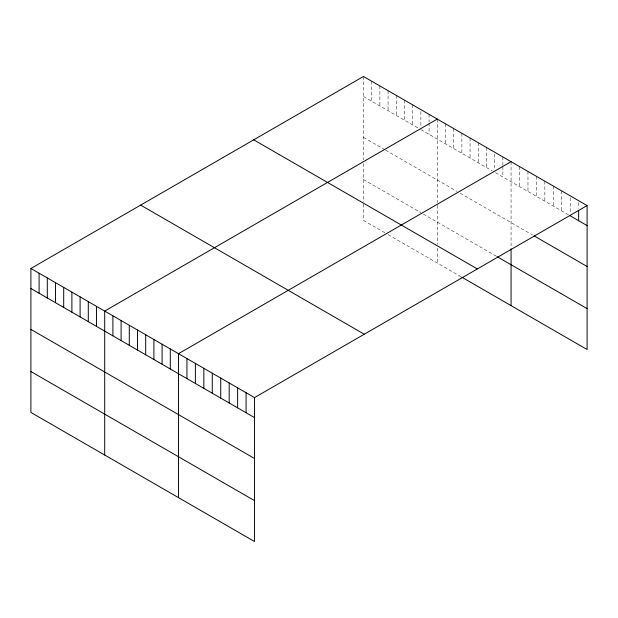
<?xml version="1.0" encoding="UTF-8"?>
<svg xmlns="http://www.w3.org/2000/svg" width="618" height="618" viewBox="0 0 618 618"><rect width="100%" height="100%" fill="white"/><g stroke="black" fill="none" stroke-linecap="round" stroke-linejoin="round"><path stroke-width="0.46" stroke-dasharray="3.09 2.32" d="M363.477 96.493L418.409 128.212M420.873 129.633L492.206 170.815M495.489 172.708L568.668 214.956M363.477 137.389L384.79 149.695M385.617 150.166L456.949 191.356M460.232 193.249L532.569 235.01M363.477 179.521L420.873 212.654M423.33 214.075L496.308 256.207M384.79 232.723L363.477 220.41L363.477 202.758M388.073 234.616L461.051 276.748M578.649 202.604L578.649 208.328M570.205 197.729L570.205 212.986M561.754 190.947L561.754 210.97M553.311 186.064L553.311 206.088M544.86 181.19L544.86 201.213M536.409 176.315L536.409 196.339M527.965 171.433L527.965 191.456M519.514 166.559L519.514 186.582M511.071 161.677L511.071 247.88M502.867 156.949L502.867 165.531M502.867 166.481L502.867 176.972M494.67 154.121L494.67 170.329M486.466 147.478L486.466 167.501M478.27 142.743L478.27 162.766M470.066 138.007L470.066 158.03M461.87 133.279L461.87 153.303M453.666 128.544L453.666 148.567M445.47 123.809L445.47 143.832M437.274 119.073L437.274 202.465M437.274 205.269L437.274 244.434M437.274 248.15L437.274 263.021M429.07 114.338L429.07 121.97M429.07 122.92L429.07 134.361M420.873 111.51L420.873 126.767M412.67 104.875L412.67 124.898M404.473 100.139L404.473 120.162M396.269 95.404L396.269 115.427M388.073 90.668L388.073 110.692M379.877 85.933L379.877 105.956M371.673 81.205L371.673 101.228M363.477 76.47L363.477 159.853M363.477 163.6L363.477 201.823"/><path stroke-width="0.93" d="M30.9 268.475L254.523 397.59L254.523 541.53L30.9 412.422L30.9 268.475L363.477 76.47L587.1 205.578L587.1 349.525L461.87 277.219M437.274 119.073L104.697 311.086L104.697 455.026M511.071 161.677L178.494 353.689L178.494 497.637M254.523 397.59L587.1 205.578M570.205 215.844L587.1 225.601M534.106 235.898L587.1 266.497M497.127 256.686L587.1 308.629M253.728 139.83L477.351 268.938M140.649 205.114L364.272 334.222M30.9 288.506L254.523 417.613M30.9 329.394L254.523 458.502M30.9 371.526L254.523 500.642M578.649 210.236L578.649 220.726M511.071 248.815L511.071 305.624M246.08 392.708L246.08 412.731M237.629 387.834L237.629 407.857M229.185 382.951L229.185 402.982M220.734 378.077L220.734 398.1M212.283 373.202L212.283 393.226M203.84 368.32L203.84 388.343M195.388 363.446L195.388 383.469M186.937 358.564L186.937 378.595M170.29 348.954L170.29 368.977M162.094 344.218L162.094 364.249M153.897 339.491L153.897 359.514M145.694 334.755L145.694 354.778M137.497 330.02L137.497 350.043M129.293 325.284L129.293 345.308M121.097 320.549L121.097 340.572M112.893 315.821L112.893 335.844M96.501 306.35L96.501 326.374M88.297 301.615L88.297 321.638M80.101 296.879L80.101 316.903M71.897 292.144L71.897 312.175M63.7 287.416L63.7 307.44M55.496 282.681L55.496 302.704M47.3 277.945L47.3 297.969M39.096 273.21L39.096 293.233"/></g></svg>
